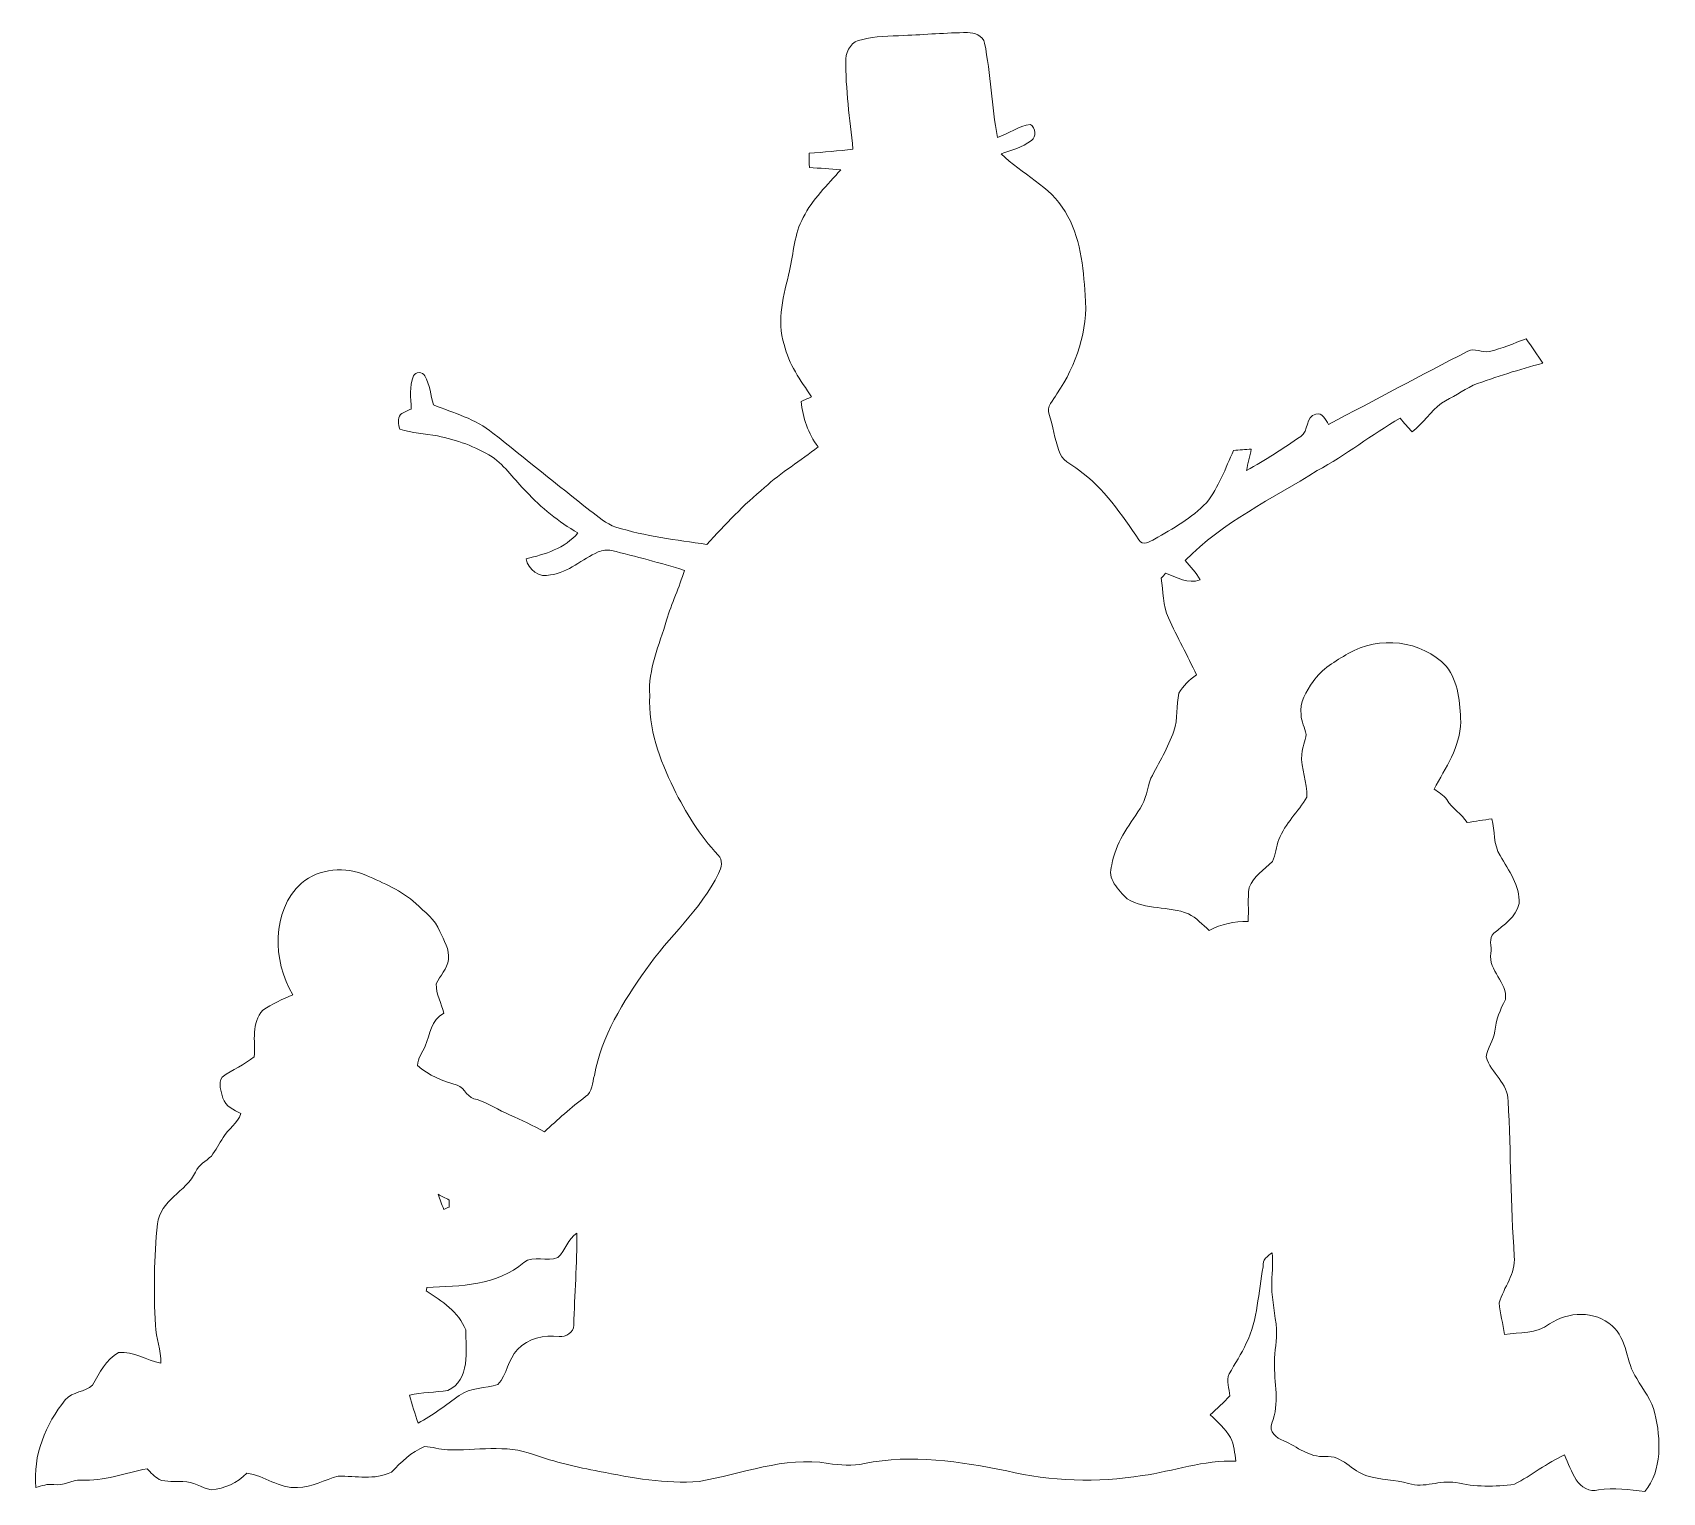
# Model space of a CAD drawing. Header units: centimetres. Extents: x -16.3 to 16.3, y -14.6 to 14.6.
import ezdxf

# ---------------------------------------------------------------- set-up
doc = ezdxf.new("R2010")
doc.units = ezdxf.units.CM
doc.header["$MEASUREMENT"] = 0
doc.layers.add('Layer 1', color=7, linetype='Continuous')

msp = doc.modelspace()

# ---------------------------------------------------------------- linework, layer by layer
at = {"layer": 'Layer 1', "lineweight": 9}
for points, knots in [([(1.1344, 14.53498), (1.55844, 14.55227), (1.98213, 14.59001), (2.40652, 14.59248), (2.40652, 14.59248), (2.5441, 14.5886), (2.71802, 14.54027), (2.74942, 14.38364), (2.74942, 14.38364), (2.87254, 13.76063), (2.89406, 13.12246), (3.00553, 12.49734), (3.00553, 12.49734), (3.23131, 12.56895), (3.42957, 12.72417), (3.66664, 12.75769), (3.66664, 12.75769), (3.77212, 12.6896), (3.79188, 12.50475), (3.68534, 12.43313), (3.68534, 12.43313), (3.50683, 12.2959), (3.28776, 12.23805), (3.07926, 12.16573), (3.07926, 12.16573), (3.49201, 11.76497), (4.06246, 11.52261), (4.36126, 11.01108), (4.36126, 11.01108), (4.6717, 10.51119), (4.72356, 9.91006), (4.76378, 9.33786), (4.76378, 9.33786), (4.82587, 8.63865), (4.58774, 7.94121), (4.19581, 7.36901), (4.19581, 7.36901), (4.13478, 7.24095), (3.97179, 7.11289), (4.04235, 6.95449), (4.04235, 6.95449), (4.12384, 6.71813), (4.14994, 6.4666), (4.23496, 6.23165), (4.23496, 6.23165), (4.28365, 6.03551), (4.48826, 5.96319), (4.63008, 5.84607), (4.63008, 5.84607), (5.14266, 5.48375), (5.48803, 4.95248), (5.83904, 4.44518), (5.83904, 4.44518), (5.90925, 4.31148), (6.05847, 4.40955), (6.1509, 4.46), (6.1509, 4.46), (6.51426, 4.67449), (6.89879, 4.87557), (7.18842, 5.18919), (7.18842, 5.18919), (7.43889, 5.49787), (7.56801, 5.87887), (7.7324, 6.23553), (7.7324, 6.23553), (7.84917, 6.24435), (7.96912, 6.25388), (8.08659, 6.25987), (8.08659, 6.25987), (8.06013, 6.11594), (8.01216, 5.97624), (7.99346, 5.83054), (7.99346, 5.83054), (8.36564, 6.04009), (8.72547, 6.27222), (9.07649, 6.51599), (9.07649, 6.51599), (9.24123, 6.619), (9.16539, 6.91287), (9.37635, 6.95908), (9.37635, 6.95908), (9.5104, 7.00247), (9.57461, 6.84407), (9.63423, 6.75623), (9.63423, 6.75623), (10.56133, 7.24483), (11.48666, 7.73801), (12.4187, 8.21814), (12.4187, 8.21814), (12.55629, 8.29752), (12.70269, 8.18004), (12.84698, 8.21144), (12.84698, 8.21144), (13.10062, 8.27141), (13.34157, 8.37619), (13.58534, 8.4672), (13.58534, 8.4672), (13.70034, 8.3074), (13.81288, 8.14547), (13.91977, 7.97896), (13.91977, 7.97896), (13.44952, 7.85372), (12.98279, 7.71155), (12.52806, 7.53905), (12.52806, 7.53905), (12.31322, 7.42757), (12.10861, 7.29704), (11.89589, 7.18133), (11.89589, 7.18133), (11.67505, 7.01658), (11.52512, 6.77528), (11.30639, 6.60665), (11.30639, 6.60665), (11.22314, 6.69485), (11.14376, 6.78657), (11.06545, 6.879), (11.06545, 6.879), (10.49395, 6.55832), (9.98559, 6.1364), (9.40492, 5.83054), (9.40492, 5.83054), (8.50358, 5.26716), (7.51686, 4.80325), (6.76614, 4.03314), (6.76614, 4.03314), (6.87127, 3.91073), (6.98204, 3.79078), (7.06071, 3.64896), (7.06071, 3.64896), (6.82083, 3.54948), (6.59328, 3.70365), (6.37139, 3.77702), (6.37139, 3.77702), (6.34281, 3.74492), (6.31424, 3.71317), (6.28601, 3.68107), (6.28601, 3.68107), (6.32094, 3.41472), (6.31635, 3.13391), (6.4303, 2.8845), (6.4303, 2.8845), (6.60387, 2.49855), (6.81448, 2.13025), (6.98734, 1.74395), (6.98734, 1.74395), (6.84764, 1.64871), (6.72487, 1.52524), (6.6395, 1.37883), (6.6395, 1.37883), (6.57917, 1.13083), (6.62186, 0.86519), (6.5379, 0.62142), (6.5379, 0.62142), (6.42324, 0.28945), (6.23592, -0.01111), (6.07752, -0.32297), (6.07752, -0.32297), (5.99497, -0.52053), (5.98968, -0.74771), (5.86198, -0.92693), (5.86198, -0.92693), (5.63161, -1.28006), (5.35821, -1.62578), (5.29894, -2.05652), (5.29894, -2.05652), (5.18817, -2.32604), (5.43123, -2.56523), (5.60621, -2.73632), (5.60621, -2.73632), (5.97204, -2.95928), (6.43594, -2.87638), (6.82753, -3.0323), (6.82753, -3.0323), (6.98663, -3.11556), (7.11046, -3.24997), (7.24486, -3.36709), (7.24486, -3.36709), (7.48334, -3.2348), (7.75075, -3.18647), (8.02098, -3.18541), (8.02098, -3.18541), (8.04496, -2.96069), (8.00651, -2.73138), (8.04461, -2.50913), (8.04461, -2.50913), (8.12575, -2.28441), (8.34765, -2.14965), (8.51028, -1.98985), (8.51028, -1.98985), (8.58083, -1.85332), (8.5833, -1.69245), (8.63904, -1.54958), (8.63904, -1.54958), (8.76075, -1.22785), (9.02921, -0.99431), (9.19573, -0.69903), (9.19573, -0.69903), (9.21619, -0.40693), (9.07014, -0.13282), (9.09695, 0.15998), (9.09695, 0.15998), (9.10894, 0.29439), (9.17174, 0.41857), (9.18232, 0.55298), (9.18232, 0.55298), (9.16009, 0.68633), (9.08883, 0.80839), (9.08213, 0.94597), (9.08213, 0.94597), (9.0465, 1.19397), (9.19008, 1.41587), (9.32308, 1.61096), (9.32308, 1.61096), (9.49559, 1.86672), (9.76828, 2.02124), (10.02863, 2.17293), (10.02863, 2.17293), (10.63929, 2.53454), (11.49584, 2.44034), (11.98726, 1.91752), (11.98726, 1.91752), (12.23702, 1.6039), (12.26101, 1.18692), (12.27865, 0.80274), (12.27865, 0.80274), (12.26666, 0.30251), (11.9735, -0.11765), (11.74454, -0.54134), (11.74454, -0.54134), (11.83521, -0.60202), (11.93681, -0.65493), (11.99713, -0.75054), (11.99713, -0.75054), (12.10685, -0.92693), (12.29523, -1.0317), (12.40671, -1.20774), (12.40671, -1.20774), (12.57181, -1.18516), (12.7355, -1.15658), (12.9013, -1.1333), (12.9013, -1.1333), (12.96868, -1.37601), (12.92564, -1.65083), (13.06676, -1.87061), (13.06676, -1.87061), (13.23644, -2.16764), (13.4661, -2.47033), (13.4474, -2.83087), (13.4474, -2.83087), (13.38284, -3.09863), (13.13872, -3.25632), (12.94152, -3.42106), (12.94152, -3.42106), (12.82404, -3.51455), (12.90801, -3.69729), (12.87767, -3.82006), (12.87767, -3.82006), (12.8251, -4.17354), (13.22163, -4.40637), (13.17118, -4.75139), (13.17118, -4.75139), (13.06252, -4.9493), (12.98844, -5.15991), (12.95739, -5.38498), (12.95739, -5.38498), (12.94081, -5.56842), (12.81346, -5.71765), (12.78806, -5.89686), (12.78806, -5.89686), (12.87908, -6.21753), (13.23574, -6.42814), (13.22586, -6.78339), (13.22586, -6.78339), (13.28054, -7.81772), (13.27878, -8.8542), (13.35004, -9.88782), (13.35004, -9.88782), (13.38073, -10.23109), (13.13731, -10.50555), (13.04806, -10.81635), (13.04806, -10.81635), (13.05899, -11.02872), (13.13343, -11.23298), (13.15072, -11.44605), (13.15072, -11.44605), (13.45622, -11.40795), (13.79877, -11.43865), (14.05559, -11.23756), (14.05559, -11.23756), (14.42001, -10.98674), (14.96752, -10.96874), (15.30513, -11.27566), (15.30513, -11.27566), (15.62334, -11.53848), (15.5743, -12.00909), (15.80008, -12.33047), (15.80008, -12.33047), (15.93308, -12.55448), (16.10382, -12.76897), (16.16414, -13.02791), (16.16414, -13.02791), (16.28091, -13.54332), (16.31372, -14.15433), (15.96377, -14.59248), (15.96377, -14.59248), (15.65473, -14.54944), (15.34394, -14.51663), (15.03279, -14.55614), (15.03279, -14.55614), (14.85287, -14.60765), (14.68495, -14.50005), (14.5897, -14.35718), (14.5897, -14.35718), (14.49163, -14.19984), (14.42813, -14.02627), (14.35651, -13.85694), (14.35651, -13.85694), (14.00056, -14.0171), (13.69858, -14.27039), (13.35109, -14.44466), (13.35109, -14.44466), (12.96374, -14.50323), (12.56193, -14.49405), (12.17811, -14.41186), (12.17811, -14.41186), (11.86308, -14.35576), (11.54523, -14.52968), (11.23513, -14.43091), (11.23513, -14.43091), (10.96244, -14.34906), (10.67139, -14.35929), (10.40011, -14.27674), (10.40011, -14.27674), (10.10201, -14.18502), (9.90375, -13.86258), (9.56579, -13.88763), (9.56579, -13.88763), (9.24758, -13.91373), (9.00769, -13.69431), (8.735, -13.57471), (8.735, -13.57471), (8.59001, -13.52215), (8.4302, -13.39409), (8.49793, -13.22053), (8.49793, -13.22053), (8.66056, -12.83388), (8.54026, -12.40631), (8.55085, -12.00344), (8.55085, -12.00344), (8.54908, -11.78119), (8.60165, -11.56176), (8.59424, -11.33987), (8.59424, -11.33987), (8.56249, -11.05553), (8.50499, -10.77366), (8.49476, -10.48756), (8.49476, -10.48756), (8.49546, -10.26213), (8.53003, -10.03811), (8.50604, -9.8134), (8.50604, -9.8134), (8.41468, -9.88113), (8.29896, -9.95063), (8.32507, -10.0928), (8.32507, -10.0928), (8.22453, -10.60397), (8.21924, -11.14584), (7.98746, -11.62315), (7.98746, -11.62315), (7.89468, -11.8394), (7.75039, -12.02849), (7.64703, -12.2391), (7.64703, -12.2391), (7.57471, -12.37598), (7.65338, -12.53402), (7.65726, -12.67584), (7.65726, -12.67584), (7.53203, -12.80813), (7.4015, -12.93513), (7.26568, -13.05648), (7.26568, -13.05648), (7.41349, -13.19548), (7.56448, -13.33447), (7.66961, -13.51157), (7.66961, -13.51157), (7.74828, -13.65691), (7.75286, -13.82554), (7.77968, -13.9857), (7.77968, -13.9857), (7.13868, -13.95219), (6.53084, -14.18643), (5.90325, -14.2711), (5.90325, -14.2711), (5.00543, -14.41962), (4.07939, -14.38434), (3.19321, -14.17973), (3.19321, -14.17973), (2.26117, -13.99099), (1.28892, -13.83365), (0.34488, -14.03156), (0.34488, -14.03156), (0.10464, -14.0813), (-0.1423, -14.06472), (-0.38254, -14.02733), (-0.38254, -14.02733), (-1.26061, -13.87916), (-2.10974, -14.24605), (-2.96206, -14.38681), (-2.96206, -14.38681), (-3.63621, -14.44819), (-4.30437, -14.31273), (-4.96301, -14.18749), (-4.96301, -14.18749), (-5.40786, -14.10529), (-5.84919, -13.99805), (-6.27711, -13.85023), (-6.27711, -13.85023), (-6.82885, -13.63998), (-7.42857, -13.7758), (-8.00113, -13.75604), (-8.00113, -13.75604), (-8.1553, -13.75004), (-8.30311, -13.69184), (-8.45763, -13.69184), (-8.45763, -13.69184), (-8.72327, -13.79626), (-8.92435, -14.00122), (-9.11979, -14.2016), (-9.11979, -14.2016), (-9.45317, -14.36705), (-9.83029, -14.28133), (-10.18483, -14.28027), (-10.18483, -14.28027), (-10.45717, -14.35365), (-10.71117, -14.51099), (-11.00116, -14.50781), (-11.00116, -14.50781), (-11.36804, -14.54168), (-11.65838, -14.26475), (-12.01292, -14.22312), (-12.01292, -14.22312), (-12.19989, -14.41821), (-12.4613, -14.53251), (-12.728, -14.55685), (-12.728, -14.55685), (-12.92309, -14.52298), (-13.08572, -14.37623), (-13.29351, -14.39245), (-13.29351, -14.39245), (-13.4519, -14.37658), (-13.61947, -14.41327), (-13.76976, -14.34659), (-13.76976, -14.34659), (-13.86501, -14.29544), (-13.93521, -14.21077), (-14.0107, -14.13563), (-14.0107, -14.13563), (-14.44779, -14.21889), (-14.87712, -14.39034), (-15.32833, -14.36211), (-15.32833, -14.36211), (-15.51989, -14.34483), (-15.68604, -14.49088), (-15.8769, -14.45172), (-15.8769, -14.45172), (-15.99966, -14.43055), (-16.11784, -14.47818), (-16.23461, -14.50781), (-16.23461, -14.50781), (-16.30094, -13.86999), (-16.03812, -13.24346), (-15.64724, -12.75309), (-15.64724, -12.75309), (-15.50613, -12.59011), (-15.25248, -12.60352), (-15.09937, -12.46135), (-15.09937, -12.46135), (-14.96602, -12.21652), (-14.83373, -11.9537), (-14.58079, -11.80836), (-14.58079, -11.80836), (-14.28234, -11.78507), (-14.02023, -11.9664), (-13.73377, -12.02284), (-13.73377, -12.02284), (-13.73166, -11.76355), (-13.83255, -11.51908), (-13.84419, -11.2619), (-13.84419, -11.2619), (-13.87488, -10.58774), (-13.87912, -9.90865), (-13.79904, -9.23766), (-13.79904, -9.23766), (-13.75882, -8.76493), (-13.22754, -8.59455), (-13.0388, -8.19909), (-13.0388, -8.19909), (-12.97565, -8.05551), (-12.83207, -7.98389), (-12.72377, -7.88088), (-12.72377, -7.88088), (-12.63346, -7.76446), (-12.56572, -7.63429), (-12.48882, -7.50976), (-12.48882, -7.50976), (-12.38228, -7.33901), (-12.20272, -7.22295), (-12.13075, -7.02963), (-12.13075, -7.02963), (-12.27151, -6.95625), (-12.44613, -6.88922), (-12.49235, -6.71918), (-12.49235, -6.71918), (-12.52868, -6.58866), (-12.5943, -6.42285), (-12.50575, -6.3022), (-12.50575, -6.3022), (-12.30855, -6.14028), (-12.05808, -6.05878), (-11.86511, -5.89192), (-11.86511, -5.89192), (-11.84429, -5.58183), (-11.92896, -5.21318), (-11.69366, -4.96305), (-11.69366, -4.96305), (-11.5081, -4.83535), (-11.30102, -4.73975), (-11.09394, -4.65261), (-11.09394, -4.65261), (-11.49963, -3.97563), (-11.52891, -2.98609), (-10.92037, -2.41847), (-10.92037, -2.41847), (-10.56653, -2.12214), (-10.03772, -2.08227), (-9.62109, -2.26501), (-9.62109, -2.26501), (-9.27784, -2.42376), (-8.91412, -2.56628), (-8.63225, -2.82699), (-8.63225, -2.82699), (-8.45657, -2.99773), (-8.24208, -3.15154), (-8.14859, -3.38685), (-8.14859, -3.38685), (-8.07451, -3.56853), (-7.95139, -3.74209), (-7.97961, -3.94882), (-7.97961, -3.94882), (-8.00254, -4.1365), (-8.15247, -4.26949), (-8.22232, -4.43811), (-8.22232, -4.43811), (-8.23291, -4.6452), (-8.11332, -4.82547), (-8.07416, -5.02409), (-8.07416, -5.02409), (-8.32534, -5.15285), (-8.34368, -5.44813), (-8.44704, -5.67849), (-8.44704, -5.67849), (-8.49361, -5.80866), (-8.60156, -5.92155), (-8.59592, -6.0669), (-8.59592, -6.0669), (-8.38213, -6.27398), (-8.08615, -6.37769), (-7.80464, -6.45954), (-7.80464, -6.45954), (-7.64059, -6.5181), (-7.6032, -6.74705), (-7.40141, -6.74811), (-7.40141, -6.74811), (-7.17457, -6.82431), (-6.97631, -6.96331), (-6.75618, -7.05503), (-6.75618, -7.05503), (-6.5177, -7.15663), (-6.28522, -7.27128), (-6.05803, -7.39652), (-6.05803, -7.39652), (-5.79239, -7.15134), (-5.52675, -6.90475), (-5.23359, -6.69167), (-5.23359, -6.69167), (-5.09495, -6.59853), (-5.10412, -6.41121), (-5.05932, -6.26622), (-5.05932, -6.26622), (-4.91644, -5.4834), (-4.48782, -4.79408), (-4.03097, -4.15801), (-4.03097, -4.15801), (-3.5773, -3.4888), (-2.92889, -2.9621), (-2.57294, -2.2255), (-2.57294, -2.2255), (-2.51826, -2.11438), (-2.47699, -1.95316), (-2.58247, -1.86038), (-2.58247, -1.86038), (-2.95253, -1.47056), (-3.22911, -1.00277), (-3.47217, -0.52652), (-3.47217, -0.52652), (-3.75228, 0.05203), (-3.9837, 0.67716), (-3.94948, 1.33086), (-3.94948, 1.33086), (-3.99005, 1.8572), (-3.75933, 2.34474), (-3.61399, 2.83721), (-3.61399, 2.83721), (-3.51309, 3.1766), (-3.35928, 3.49727), (-3.25662, 3.83594), (-3.25662, 3.83594), (-3.73922, 3.98375), (-4.22676, 4.11569), (-4.71783, 4.23211), (-4.71783, 4.23211), (-4.80602, 4.25433), (-4.8981, 4.2381), (-4.98065, 4.20353), (-4.98065, 4.20353), (-5.30556, 4.06665), (-5.57332, 3.79149), (-5.93456, 3.74492), (-5.93456, 3.74492), (-6.15505, 3.67719), (-6.39035, 3.8504), (-6.42175, 4.06912), (-6.42175, 4.06912), (-6.04427, 4.15732), (-5.64634, 4.27408), (-5.38881, 4.58594), (-5.38881, 4.58594), (-5.77475, 4.80572), (-6.12259, 5.08724), (-6.42422, 5.41285), (-6.42422, 5.41285), (-6.65705, 5.63898), (-6.83485, 5.92156), (-7.10578, 6.10712), (-7.10578, 6.10712), (-7.43845, 6.31597), (-7.81734, 6.44332), (-8.19939, 6.52481), (-8.19939, 6.52481), (-8.44916, 6.57773), (-8.71057, 6.57314), (-8.95222, 6.66204), (-8.95222, 6.66204), (-8.98891, 6.75306), (-8.99879, 6.87124), (-8.93952, 6.95449), (-8.93952, 6.95449), (-8.87355, 7.00035), (-8.79735, 7.02787), (-8.72539, 7.0635), (-8.72539, 7.0635), (-8.72962, 7.28399), (-8.76984, 7.5147), (-8.67882, 7.7239), (-8.67882, 7.7239), (-8.64107, 7.81703), (-8.49537, 7.80892), (-8.45304, 7.7239), (-8.45304, 7.7239), (-8.34721, 7.55033), (-8.3338, 7.33973), (-8.28159, 7.1464), (-8.28159, 7.1464), (-7.87449, 6.97954), (-7.43457, 6.87018), (-7.08885, 6.58196), (-7.08885, 6.58196), (-6.44044, 6.06655), (-5.79662, 5.54479), (-5.14716, 5.03079), (-5.14716, 5.03079), (-4.98312, 4.90978), (-4.82613, 4.76655), (-4.62928, 4.7013), (-4.62928, 4.7013), (-4.03697, 4.51962), (-3.42102, 4.44307), (-2.80966, 4.35523), (-2.80966, 4.35523), (-2.43959, 4.75069), (-2.072, 5.15002), (-1.65149, 5.49363), (-1.65149, 5.49363), (-1.31987, 5.79738), (-0.93217, 6.02739), (-0.58222, 6.3075), (-0.58222, 6.3075), (-0.78154, 6.57102), (-0.88702, 6.88852), (-0.92229, 7.21484), (-0.92229, 7.21484), (-0.8535, 7.24553), (-0.78436, 7.27552), (-0.71557, 7.30621), (-0.71557, 7.30621), (-0.92759, 7.63676), (-1.17524, 7.95991), (-1.26202, 8.35149), (-1.26202, 8.35149), (-1.42218, 8.83903), (-1.26414, 9.34949), (-1.15477, 9.82963), (-1.15477, 9.82963), (-1.06764, 10.18452), (-1.06376, 10.568), (-0.87784, 10.89255), (-0.87784, 10.89255), (-0.70075, 11.26367), (-0.38854, 11.53919), (-0.1296, 11.8507), (-0.1296, 11.8507), (-0.33915, 11.86692), (-0.54835, 11.87962), (-0.75719, 11.89338), (-0.75719, 11.89338), (-0.76037, 11.98863), (-0.76037, 12.08282), (-0.76107, 12.17772), (-0.76107, 12.17772), (-0.46827, 12.19889), (-0.17617, 12.22746), (0.11558, 12.26133), (0.11558, 12.26133), (0.05243, 12.86211), (-0.03365, 13.46254), (-0.02906, 14.0679), (-0.02906, 14.0679), (-0.0086, 14.2383), (0.09441, 14.43656), (0.28985, 14.44749), (0.28985, 14.44749), (0.56325, 14.53216), (0.85218, 14.51487), (1.1344, 14.53498), (1.1344, 14.53498), (1.1344, 14.53498), (1.1344, 14.53498), (1.1344, 14.53498)], [0, 0, 0, 0, 0.00531915, 0.00531915, 0.00531915, 0.00531915, 0.0106383, 0.0106383, 0.0106383, 0.0106383, 0.01595745, 0.01595745, 0.01595745, 0.01595745, 0.0212766, 0.0212766, 0.0212766, 0.0212766, 0.02659574, 0.02659574, 0.02659574, 0.02659574, 0.03191489, 0.03191489, 0.03191489, 0.03191489, 0.03723404, 0.03723404, 0.03723404, 0.03723404, 0.04255319, 0.04255319, 0.04255319, 0.04255319, 0.04787234, 0.04787234, 0.04787234, 0.04787234, 0.05319149, 0.05319149, 0.05319149, 0.05319149, 0.05851064, 0.05851064, 0.05851064, 0.05851064, 0.06382979, 0.06382979, 0.06382979, 0.06382979, 0.06914894, 0.06914894, 0.06914894, 0.06914894, 0.07446809, 0.07446809, 0.07446809, 0.07446809, 0.07978723, 0.07978723, 0.07978723, 0.07978723, 0.08510638, 0.08510638, 0.08510638, 0.08510638, 0.09042553, 0.09042553, 0.09042553, 0.09042553, 0.09574468, 0.09574468, 0.09574468, 0.09574468, 0.10106383, 0.10106383, 0.10106383, 0.10106383, 0.10638298, 0.10638298, 0.10638298, 0.10638298, 0.11170213, 0.11170213, 0.11170213, 0.11170213, 0.11702128, 0.11702128, 0.11702128, 0.11702128, 0.12234043, 0.12234043, 0.12234043, 0.12234043, 0.12765957, 0.12765957, 0.12765957, 0.12765957, 0.13297872, 0.13297872, 0.13297872, 0.13297872, 0.13829787, 0.13829787, 0.13829787, 0.13829787, 0.14361702, 0.14361702, 0.14361702, 0.14361702, 0.14893617, 0.14893617, 0.14893617, 0.14893617, 0.15425532, 0.15425532, 0.15425532, 0.15425532, 0.15957447, 0.15957447, 0.15957447, 0.15957447, 0.16489362, 0.16489362, 0.16489362, 0.16489362, 0.17021277, 0.17021277, 0.17021277, 0.17021277, 0.17553191, 0.17553191, 0.17553191, 0.17553191, 0.18085106, 0.18085106, 0.18085106, 0.18085106, 0.18617021, 0.18617021, 0.18617021, 0.18617021, 0.19148936, 0.19148936, 0.19148936, 0.19148936, 0.19680851, 0.19680851, 0.19680851, 0.19680851, 0.20212766, 0.20212766, 0.20212766, 0.20212766, 0.20744681, 0.20744681, 0.20744681, 0.20744681, 0.21276596, 0.21276596, 0.21276596, 0.21276596, 0.21808511, 0.21808511, 0.21808511, 0.21808511, 0.22340426, 0.22340426, 0.22340426, 0.22340426, 0.2287234, 0.2287234, 0.2287234, 0.2287234, 0.23404255, 0.23404255, 0.23404255, 0.23404255, 0.2393617, 0.2393617, 0.2393617, 0.2393617, 0.24468085, 0.24468085, 0.24468085, 0.24468085, 0.25, 0.25, 0.25, 0.25, 0.25531915, 0.25531915, 0.25531915, 0.25531915, 0.2606383, 0.2606383, 0.2606383, 0.2606383, 0.26595745, 0.26595745, 0.26595745, 0.26595745, 0.2712766, 0.2712766, 0.2712766, 0.2712766, 0.27659574, 0.27659574, 0.27659574, 0.27659574, 0.28191489, 0.28191489, 0.28191489, 0.28191489, 0.28723404, 0.28723404, 0.28723404, 0.28723404, 0.29255319, 0.29255319, 0.29255319, 0.29255319, 0.29787234, 0.29787234, 0.29787234, 0.29787234, 0.30319149, 0.30319149, 0.30319149, 0.30319149, 0.30851064, 0.30851064, 0.30851064, 0.30851064, 0.31382979, 0.31382979, 0.31382979, 0.31382979, 0.31914894, 0.31914894, 0.31914894, 0.31914894, 0.32446809, 0.32446809, 0.32446809, 0.32446809, 0.32978723, 0.32978723, 0.32978723, 0.32978723, 0.33510638, 0.33510638, 0.33510638, 0.33510638, 0.34042553, 0.34042553, 0.34042553, 0.34042553, 0.34574468, 0.34574468, 0.34574468, 0.34574468, 0.35106383, 0.35106383, 0.35106383, 0.35106383, 0.35638298, 0.35638298, 0.35638298, 0.35638298, 0.36170213, 0.36170213, 0.36170213, 0.36170213, 0.36702128, 0.36702128, 0.36702128, 0.36702128, 0.37234043, 0.37234043, 0.37234043, 0.37234043, 0.37765957, 0.37765957, 0.37765957, 0.37765957, 0.38297872, 0.38297872, 0.38297872, 0.38297872, 0.38829787, 0.38829787, 0.38829787, 0.38829787, 0.39361702, 0.39361702, 0.39361702, 0.39361702, 0.39893617, 0.39893617, 0.39893617, 0.39893617, 0.40425532, 0.40425532, 0.40425532, 0.40425532, 0.40957447, 0.40957447, 0.40957447, 0.40957447, 0.41489362, 0.41489362, 0.41489362, 0.41489362, 0.42021277, 0.42021277, 0.42021277, 0.42021277, 0.42553191, 0.42553191, 0.42553191, 0.42553191, 0.43085106, 0.43085106, 0.43085106, 0.43085106, 0.43617021, 0.43617021, 0.43617021, 0.43617021, 0.44148936, 0.44148936, 0.44148936, 0.44148936, 0.44680851, 0.44680851, 0.44680851, 0.44680851, 0.45212766, 0.45212766, 0.45212766, 0.45212766, 0.45744681, 0.45744681, 0.45744681, 0.45744681, 0.46276596, 0.46276596, 0.46276596, 0.46276596, 0.46808511, 0.46808511, 0.46808511, 0.46808511, 0.47340426, 0.47340426, 0.47340426, 0.47340426, 0.4787234, 0.4787234, 0.4787234, 0.4787234, 0.48404255, 0.48404255, 0.48404255, 0.48404255, 0.4893617, 0.4893617, 0.4893617, 0.4893617, 0.49468085, 0.49468085, 0.49468085, 0.49468085, 0.5, 0.5, 0.5, 0.5, 0.50531915, 0.50531915, 0.50531915, 0.50531915, 0.5106383, 0.5106383, 0.5106383, 0.5106383, 0.51595745, 0.51595745, 0.51595745, 0.51595745, 0.5212766, 0.5212766, 0.5212766, 0.5212766, 0.52659574, 0.52659574, 0.52659574, 0.52659574, 0.53191489, 0.53191489, 0.53191489, 0.53191489, 0.53723404, 0.53723404, 0.53723404, 0.53723404, 0.54255319, 0.54255319, 0.54255319, 0.54255319, 0.54787234, 0.54787234, 0.54787234, 0.54787234, 0.55319149, 0.55319149, 0.55319149, 0.55319149, 0.55851064, 0.55851064, 0.55851064, 0.55851064, 0.56382979, 0.56382979, 0.56382979, 0.56382979, 0.56914894, 0.56914894, 0.56914894, 0.56914894, 0.57446809, 0.57446809, 0.57446809, 0.57446809, 0.57978723, 0.57978723, 0.57978723, 0.57978723, 0.58510638, 0.58510638, 0.58510638, 0.58510638, 0.59042553, 0.59042553, 0.59042553, 0.59042553, 0.59574468, 0.59574468, 0.59574468, 0.59574468, 0.60106383, 0.60106383, 0.60106383, 0.60106383, 0.60638298, 0.60638298, 0.60638298, 0.60638298, 0.61170213, 0.61170213, 0.61170213, 0.61170213, 0.61702128, 0.61702128, 0.61702128, 0.61702128, 0.62234043, 0.62234043, 0.62234043, 0.62234043, 0.62765957, 0.62765957, 0.62765957, 0.62765957, 0.63297872, 0.63297872, 0.63297872, 0.63297872, 0.63829787, 0.63829787, 0.63829787, 0.63829787, 0.64361702, 0.64361702, 0.64361702, 0.64361702, 0.64893617, 0.64893617, 0.64893617, 0.64893617, 0.65425532, 0.65425532, 0.65425532, 0.65425532, 0.65957447, 0.65957447, 0.65957447, 0.65957447, 0.66489362, 0.66489362, 0.66489362, 0.66489362, 0.67021277, 0.67021277, 0.67021277, 0.67021277, 0.67553191, 0.67553191, 0.67553191, 0.67553191, 0.68085106, 0.68085106, 0.68085106, 0.68085106, 0.68617021, 0.68617021, 0.68617021, 0.68617021, 0.69148936, 0.69148936, 0.69148936, 0.69148936, 0.69680851, 0.69680851, 0.69680851, 0.69680851, 0.70212766, 0.70212766, 0.70212766, 0.70212766, 0.70744681, 0.70744681, 0.70744681, 0.70744681, 0.71276596, 0.71276596, 0.71276596, 0.71276596, 0.71808511, 0.71808511, 0.71808511, 0.71808511, 0.72340426, 0.72340426, 0.72340426, 0.72340426, 0.7287234, 0.7287234, 0.7287234, 0.7287234, 0.73404255, 0.73404255, 0.73404255, 0.73404255, 0.7393617, 0.7393617, 0.7393617, 0.7393617, 0.74468085, 0.74468085, 0.74468085, 0.74468085, 0.75, 0.75, 0.75, 0.75, 0.75531915, 0.75531915, 0.75531915, 0.75531915, 0.7606383, 0.7606383, 0.7606383, 0.7606383, 0.76595745, 0.76595745, 0.76595745, 0.76595745, 0.7712766, 0.7712766, 0.7712766, 0.7712766, 0.77659574, 0.77659574, 0.77659574, 0.77659574, 0.78191489, 0.78191489, 0.78191489, 0.78191489, 0.78723404, 0.78723404, 0.78723404, 0.78723404, 0.79255319, 0.79255319, 0.79255319, 0.79255319, 0.79787234, 0.79787234, 0.79787234, 0.79787234, 0.80319149, 0.80319149, 0.80319149, 0.80319149, 0.80851064, 0.80851064, 0.80851064, 0.80851064, 0.81382979, 0.81382979, 0.81382979, 0.81382979, 0.81914894, 0.81914894, 0.81914894, 0.81914894, 0.82446809, 0.82446809, 0.82446809, 0.82446809, 0.82978723, 0.82978723, 0.82978723, 0.82978723, 0.83510638, 0.83510638, 0.83510638, 0.83510638, 0.84042553, 0.84042553, 0.84042553, 0.84042553, 0.84574468, 0.84574468, 0.84574468, 0.84574468, 0.85106383, 0.85106383, 0.85106383, 0.85106383, 0.85638298, 0.85638298, 0.85638298, 0.85638298, 0.86170213, 0.86170213, 0.86170213, 0.86170213, 0.86702128, 0.86702128, 0.86702128, 0.86702128, 0.87234043, 0.87234043, 0.87234043, 0.87234043, 0.87765957, 0.87765957, 0.87765957, 0.87765957, 0.88297872, 0.88297872, 0.88297872, 0.88297872, 0.88829787, 0.88829787, 0.88829787, 0.88829787, 0.89361702, 0.89361702, 0.89361702, 0.89361702, 0.89893617, 0.89893617, 0.89893617, 0.89893617, 0.90425532, 0.90425532, 0.90425532, 0.90425532, 0.90957447, 0.90957447, 0.90957447, 0.90957447, 0.91489362, 0.91489362, 0.91489362, 0.91489362, 0.92021277, 0.92021277, 0.92021277, 0.92021277, 0.92553191, 0.92553191, 0.92553191, 0.92553191, 0.93085106, 0.93085106, 0.93085106, 0.93085106, 0.93617021, 0.93617021, 0.93617021, 0.93617021, 0.94148936, 0.94148936, 0.94148936, 0.94148936, 0.94680851, 0.94680851, 0.94680851, 0.94680851, 0.95212766, 0.95212766, 0.95212766, 0.95212766, 0.95744681, 0.95744681, 0.95744681, 0.95744681, 0.96276596, 0.96276596, 0.96276596, 0.96276596, 0.96808511, 0.96808511, 0.96808511, 0.96808511, 0.97340426, 0.97340426, 0.97340426, 0.97340426, 0.9787234, 0.9787234, 0.9787234, 0.9787234, 0.98404255, 0.98404255, 0.98404255, 0.98404255, 0.9893617, 0.9893617, 0.9893617, 0.9893617, 1, 1, 1, 1]), ([(-8.18387, -8.645), (-8.14859, -8.74554), (-8.11155, -8.84538), (-8.07416, -8.94591), (-8.07416, -8.94591), (-8.03817, -8.93004), (-8.00219, -8.91417), (-7.96586, -8.89899), (-7.96586, -8.89899), (-7.96621, -8.85173), (-7.96656, -8.80516), (-7.96691, -8.75894), (-7.96691, -8.75894), (-8.03923, -8.72049), (-8.11155, -8.68239), (-8.18387, -8.645), (-8.18387, -8.645), (-8.18387, -8.645), (-8.18387, -8.645), (-8.18387, -8.645)], [0, 0, 0, 0, 0.16666667, 0.16666667, 0.16666667, 0.16666667, 0.33333333, 0.33333333, 0.33333333, 0.33333333, 0.5, 0.5, 0.5, 0.5, 0.66666667, 0.66666667, 0.66666667, 0.66666667, 1, 1, 1, 1]), ([(-5.79274, -9.909), (-6.00229, -10.00531), (-6.27605, -9.85467), (-6.47149, -10.00601), (-6.47149, -10.00601), (-6.99501, -10.47027), (-7.74854, -10.48438), (-8.40859, -10.5059), (-8.40859, -10.5059), (-8.41212, -10.52389), (-8.41882, -10.56023), (-8.422, -10.57857), (-8.422, -10.57857), (-8.11191, -10.77578), (-7.77359, -11.00049), (-7.63424, -11.35574), (-7.63424, -11.35574), (-7.62719, -11.75368), (-7.53758, -12.36645), (-7.99231, -12.56718), (-7.99231, -12.56718), (-8.24596, -12.60916), (-8.50737, -12.60069), (-8.75855, -12.6642), (-8.75855, -12.6642), (-8.70845, -12.85223), (-8.64495, -13.03532), (-8.58745, -13.22194), (-8.58745, -13.22194), (-8.29253, -13.06707), (-8.03112, -12.86034), (-7.7616, -12.66702), (-7.7616, -12.66702), (-7.53652, -12.50333), (-7.24054, -12.53226), (-6.98796, -12.44759), (-6.98796, -12.44759), (-6.80098, -12.2518), (-6.79181, -11.94312), (-6.59602, -11.75121), (-6.59602, -11.75121), (-6.38859, -11.52014), (-6.06227, -11.45734), (-5.76523, -11.49121), (-5.76523, -11.49121), (-5.628, -11.50461), (-5.4756, -11.41078), (-5.4696, -11.26367), (-5.4696, -11.26367), (-5.45902, -10.64913), (-5.40328, -10.03565), (-5.40927, -9.42111), (-5.40927, -9.42111), (-5.59307, -9.53611), (-5.63435, -9.77106), (-5.79274, -9.909)], [0, 0, 0, 0, 0.06666667, 0.06666667, 0.06666667, 0.06666667, 0.13333333, 0.13333333, 0.13333333, 0.13333333, 0.2, 0.2, 0.2, 0.2, 0.26666667, 0.26666667, 0.26666667, 0.26666667, 0.33333333, 0.33333333, 0.33333333, 0.33333333, 0.4, 0.4, 0.4, 0.4, 0.46666667, 0.46666667, 0.46666667, 0.46666667, 0.53333333, 0.53333333, 0.53333333, 0.53333333, 0.6, 0.6, 0.6, 0.6, 0.66666667, 0.66666667, 0.66666667, 0.66666667, 0.73333333, 0.73333333, 0.73333333, 0.73333333, 0.8, 0.8, 0.8, 0.8, 0.86666667, 0.86666667, 0.86666667, 0.86666667, 1, 1, 1, 1])]:
    msp.add_open_spline(points, degree=3, knots=knots, dxfattribs=at)

doc.saveas('drawing.dxf')
